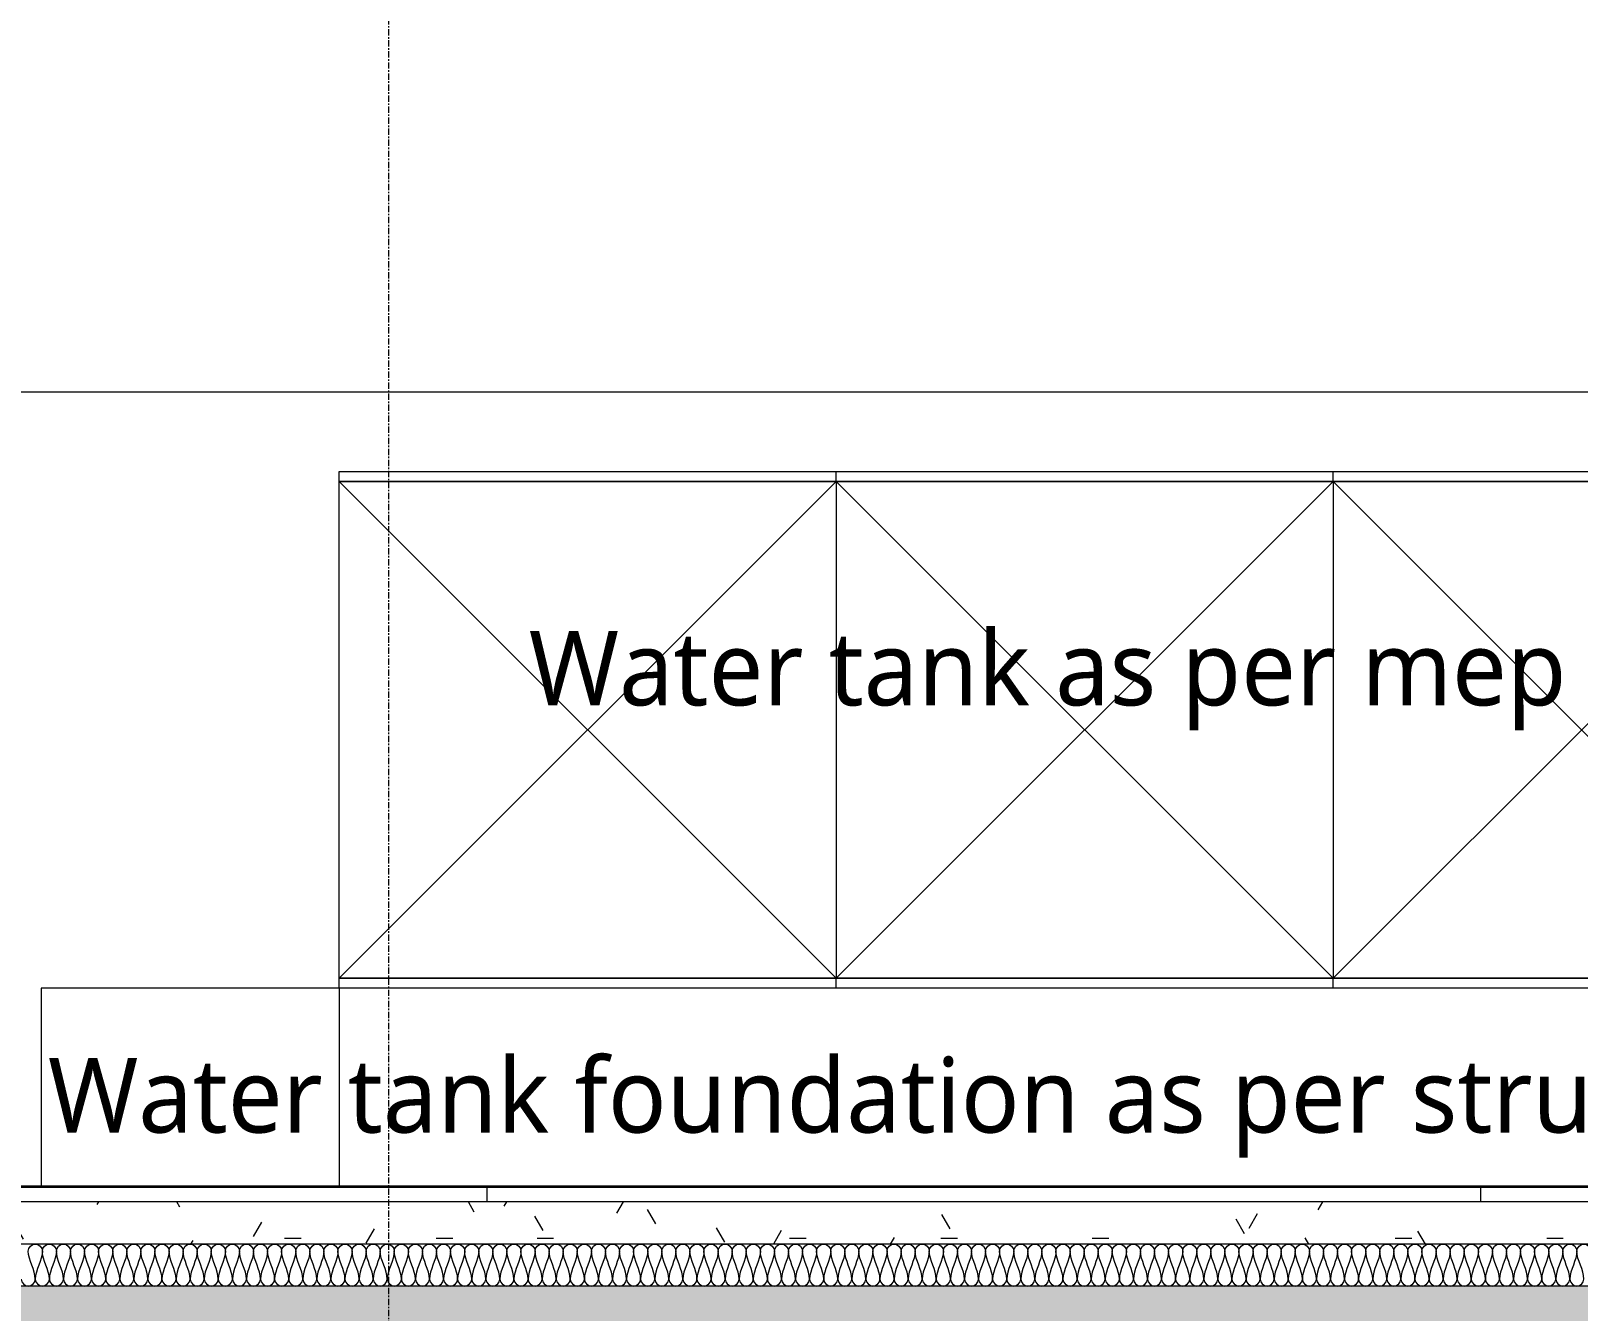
# Model space of a CAD drawing. Header units: millimetres. Extents: x -25665 to 60211, y -6376 to 13478.
# Drawn here: x -2983 to 130, y 7500 to 10077 of the extents above; entities that cross this region are included whole.
import ezdxf

# ---------------------------------------------------------------- set-up
doc = ezdxf.new("R2010")
doc.units = ezdxf.units.MM
doc.linetypes.add('Grid Line', pattern=[22.225, 12.7, -3.175, 3.175, -3.175])
for name, color, linetype, lineweight in [('A-DETL', 90, 'Continuous', 9), ('A-DETL-GENF', 92, 'Continuous', 9), ('A-DETL-THIN', 151, 'Continuous', 9), ('A-FLOR', 192, 'Continuous', 9), ('A-FLOR-MCUT', 51, 'Continuous', 9), ('A-FLOR-PATT', 8, 'Continuous', 35), ('A-WALL', 113, 'Continuous', 9), ('G-ANNO-TEXT', 231, 'Continuous', 9), ('P-SANR-FIXT', 6, 'Continuous', 9), ('S-GRID', 1, 'Continuous', 9)]:
    doc.layers.add(name, color=color, linetype=linetype, lineweight=lineweight)
doc.styles.add('Lucida Sans Unicode_2', font='l_10646.ttf', dxfattribs={"height": 150})
pattern_1 = [(90, (-2066.7, 4700), (-2000, 1e-13), [])]
pattern_2 = [(0, (-2066.66, 4700), (406.4, 101.6), [33.528, -271.272, 33.528, -271.272, -1625.6]), (0, (-2066.66, 4700), (406.4, 101.6), [-609.6, 33.528, -576.072, 33.528, -271.272, -711.2]), (0, (-2066.66, 4700), (406.4, 101.6), [-1524, 33.528, -169.672, 33.528, -474.472]), (120, (-1914.26, 4750.8), (-291.1882, 301.1527), [33.528, -271.272, 33.528, -271.272, -1625.6]), (120, (-1914.26, 4750.8), (-291.1882, 301.1527), [-609.6, 33.528, -576.072, 33.528, -271.272, -711.2]), (120, (-1914.26, 4750.8), (-291.1882, 301.1527), [-1524, 33.528, -169.672, 33.528, -474.472]), (240, (-1863.46, 4954), (-115.2118, -402.7527), [33.528, -271.272, 33.528, -271.272, -1625.6]), (240, (-1863.46, 4954), (-115.2118, -402.7527), [-609.6, 33.528, -576.072, 33.528, -271.272, -711.2]), (240, (-1863.46, 4954), (-115.2118, -402.7527), [-1524, 33.528, -169.672, 33.528, -474.472])]

# ---------------------------------------------------------------- blocks, each defined once
blk = doc.blocks.new('1m only - 1m only-860609-Section - A')
at = {"layer": 'P-SANR-FIXT'}
for p, q in [((-2362.8, 9190), (-1362.8, 9190)), ((-2362.8, 9170), (-2362.8, 9190)), ((-1362.8, 9190), (-362.8, 9190)), ((-1362.8, 9170), (-1362.8, 9190)), ((-1362.8, 9170), (-1362.8, 9190)), ((-362.8, 9190), (637.2, 9190)), ((-362.8, 9170), (-362.8, 9190)), ((-362.8, 9170), (-362.8, 9190)), ((637.2, 9170), (637.2, 9190)), ((-1362.8, 9170), (-2362.8, 9170)), ((-1362.8, 9170), (-2362.8, 8170)), ((-2362.8, 9170), (-1362.8, 8170)), ((-2362.8, 9170), (637.2, 9170)), ((-2362.8, 8170), (-2362.8, 9170)), ((-362.8, 9170), (-1362.8, 9170)), ((-362.8, 9170), (-1362.8, 8170)), ((-1362.8, 9170), (-362.8, 8170)), ((-1362.8, 9170), (-1362.8, 8170)), ((637.2, 9170), (-362.8, 9170)), ((637.2, 9170), (-362.8, 8170)), ((-362.8, 9170), (637.2, 8170)), ((-362.8, 9170), (-362.8, 8170)), ((637.2, 9170), (637.2, 8170)), ((-2362.8, 8170), (-1362.8, 8170)), ((-2362.8, 8150), (-2362.8, 8170)), ((637.2, 8170), (-2362.8, 8170)), ((-1362.8, 8170), (-362.8, 8170)), ((-1362.8, 8150), (-1362.8, 8170)), ((-1362.8, 8150), (-1362.8, 8170)), ((-362.8, 8170), (637.2, 8170)), ((-362.8, 8150), (-362.8, 8170)), ((-362.8, 8150), (-362.8, 8170)), ((637.2, 8150), (637.2, 8170))]:
    blk.add_line(p, q, dxfattribs=at)

msp = doc.modelspace()

# ---------------------------------------------------------------- hatches: boundary and pattern name
at = {"layer": 'A-DETL-GENF'}
h = msp.add_hatch(color=253, dxfattribs=at)
h.paths.add_polyline_path([(4981.3, 7050), (5022.2, 7050), (5022.2, 8750), (4822.2, 8750), (4822.2, 7550), (-6827.8, 7550), (-6827.8, 7690), (-7027.8, 7690), (-7027.8, 7550), (-8428.1, 7550), (-8428.1, 7850), (-8678.1, 7850), (-8678.1, 7050), (-8428.1, 7050), (-8428.1, 7350), (4772.2, 7350), (4772.2, 7050), (4933.8, 7050)])
h.paths.add_polyline_path([(-7027.8, 7950), (-6827.8, 7950), (-6827.8, 8750), (-7027.8, 8750), (-7027.8, 8630.9)])
at = {"layer": 'A-FLOR-PATT', "lineweight": 9}
h = msp.add_hatch(dxfattribs=at)
h.set_pattern_fill('FP_2', color=256, style=0, pattern_type=2)
h.set_pattern_definition(pattern_1)
h.paths.add_polyline_path([(-2060.1, 7720), (-2060.1, 7750), (-8182.7, 7750), (-8178.6, 7748.5), (-8188.1, 7720), (-2174.1, 7720)])
h = msp.add_hatch(dxfattribs=at)
h.set_pattern_fill('FP_2', color=256, style=0, pattern_type=2)
h.set_pattern_definition(pattern_1)
h.paths.add_polyline_path([(-2060.1, 7720), (4582.2, 7720), (4572.2, 7750), (-2060.1, 7750)])
h = msp.add_hatch(dxfattribs=at)
h.set_pattern_fill('FP_3', color=256, style=0, pattern_type=2)
h.set_pattern_definition(pattern_2)
h.paths.add_polyline_path([(-6827.8, 7635), (-2060.1, 7635), (-2060.1, 7720), (-8428.1, 7720), (-8428.1, 7635), (-7027.8, 7635), (-7027.8, 7690), (-6827.8, 7690)])
h = msp.add_hatch(dxfattribs=at)
h.set_pattern_fill('FP_3', color=256, style=0, pattern_type=2)
h.set_pattern_definition(pattern_2)
h.paths.add_polyline_path([(3394.4, 7635), (4822.2, 7635), (4822.2, 7720), (-2060.1, 7720), (-2060.1, 7635), (3187.2, 7635)])

# ---------------------------------------------------------------- linework, layer by layer
at = {"layer": 'A-DETL'}
for points in [[(-2988.7, 7620.8), (-2988.7, 7627.5), (-2974.5, 7642.5), (-2960.3, 7627.5), (-2960.3, 7620.8)], [(-2960.3, 7620.8), (-2960.3, 7627.5), (-2946.2, 7642.5), (-2932, 7627.5), (-2932, 7620.8)], [(-2932, 7620.8), (-2932, 7627.5), (-2917.8, 7642.5), (-2903.7, 7627.5), (-2903.7, 7620.8)], [(-2903.7, 7620.8), (-2903.7, 7627.5), (-2889.5, 7642.5), (-2875.3, 7627.5), (-2875.3, 7620.8)], [(-2875.3, 7620.8), (-2875.3, 7627.5), (-2861.2, 7642.5), (-2847, 7627.5), (-2847, 7620.8)], [(-2847, 7620.8), (-2847, 7627.5), (-2832.8, 7642.5), (-2818.7, 7627.5), (-2818.7, 7620.8)], [(-2818.7, 7620.8), (-2818.7, 7627.5), (-2804.5, 7642.5), (-2790.3, 7627.5), (-2790.3, 7620.8)], [(-2790.3, 7620.8), (-2790.3, 7627.5), (-2776.2, 7642.5), (-2762, 7627.5), (-2762, 7620.8)], [(-2762, 7620.8), (-2762, 7627.5), (-2747.8, 7642.5), (-2733.7, 7627.5), (-2733.7, 7620.8)], [(-2733.7, 7620.8), (-2733.7, 7627.5), (-2719.5, 7642.5), (-2705.3, 7627.5), (-2705.3, 7620.8)], [(-2705.3, 7620.8), (-2705.3, 7627.5), (-2691.2, 7642.5), (-2677, 7627.5), (-2677, 7620.8)], [(-2677, 7620.8), (-2677, 7627.5), (-2662.8, 7642.5), (-2648.7, 7627.5), (-2648.7, 7620.8)], [(-2648.7, 7620.8), (-2648.7, 7627.5), (-2634.5, 7642.5), (-2620.3, 7627.5), (-2620.3, 7620.8)], [(-2620.3, 7620.8), (-2620.3, 7627.5), (-2606.2, 7642.5), (-2592, 7627.5), (-2592, 7620.8)], [(-2592, 7620.8), (-2592, 7627.5), (-2577.8, 7642.5), (-2563.7, 7627.5), (-2563.7, 7620.8)], [(-2563.7, 7620.8), (-2563.7, 7627.5), (-2549.5, 7642.5), (-2535.3, 7627.5), (-2535.3, 7620.8)], [(-2535.3, 7620.8), (-2535.3, 7627.5), (-2521.2, 7642.5), (-2507, 7627.5), (-2507, 7620.8)], [(-2507, 7620.8), (-2507, 7627.5), (-2492.8, 7642.5), (-2478.7, 7627.5), (-2478.7, 7620.8)], [(-2478.7, 7620.8), (-2478.7, 7627.5), (-2464.5, 7642.5), (-2450.3, 7627.5), (-2450.3, 7620.8)], [(-2450.3, 7620.8), (-2450.3, 7627.5), (-2436.2, 7642.5), (-2422, 7627.5), (-2422, 7620.8)], [(-2422, 7620.8), (-2422, 7627.5), (-2407.8, 7642.5), (-2393.7, 7627.5), (-2393.7, 7620.8)], [(-2393.7, 7620.8), (-2393.7, 7627.5), (-2379.5, 7642.5), (-2365.3, 7627.5), (-2365.3, 7620.8)], [(-2365.3, 7620.8), (-2365.3, 7627.5), (-2351.2, 7642.5), (-2337, 7627.5), (-2337, 7620.8)], [(-2337, 7620.8), (-2337, 7627.5), (-2322.8, 7642.5), (-2308.7, 7627.5), (-2308.7, 7620.8)], [(-2308.7, 7620.8), (-2308.7, 7627.5), (-2294.5, 7642.5), (-2280.3, 7627.5), (-2280.3, 7620.8)], [(-2280.3, 7620.8), (-2280.3, 7627.5), (-2266.2, 7642.5), (-2252, 7627.5), (-2252, 7620.8)], [(-2252, 7620.8), (-2252, 7627.5), (-2237.8, 7642.5), (-2223.7, 7627.5), (-2223.7, 7620.8)], [(-2223.7, 7620.8), (-2223.7, 7627.5), (-2209.5, 7642.5), (-2195.3, 7627.5), (-2195.3, 7620.8)], [(-2195.3, 7620.8), (-2195.3, 7627.5), (-2181.2, 7642.5), (-2167, 7627.5), (-2167, 7620.8)], [(-2167, 7620.8), (-2167, 7627.5), (-2152.8, 7642.5), (-2138.7, 7627.5), (-2138.7, 7620.8)], [(-2138.7, 7620.8), (-2138.7, 7627.5), (-2124.5, 7642.5), (-2110.3, 7627.5), (-2110.3, 7620.8)], [(-2110.3, 7620.8), (-2110.3, 7627.5), (-2096.2, 7642.5), (-2082, 7627.5), (-2082, 7620.8)], [(-2082, 7620.8), (-2082, 7627.5), (-2067.8, 7642.5), (-2053.7, 7627.5), (-2053.7, 7620.8)], [(-2053.7, 7620.8), (-2053.7, 7627.5), (-2039.5, 7642.5), (-2025.3, 7627.5), (-2025.3, 7620.8)], [(-2025.3, 7620.8), (-2025.3, 7627.5), (-2011.2, 7642.5), (-1997, 7627.5), (-1997, 7620.8)], [(-1997, 7620.8), (-1997, 7627.5), (-1982.8, 7642.5), (-1968.7, 7627.5), (-1968.7, 7620.8)], [(-1968.7, 7620.8), (-1968.7, 7627.5), (-1954.5, 7642.5), (-1940.3, 7627.5), (-1940.3, 7620.8)], [(-1940.3, 7620.8), (-1940.3, 7627.5), (-1926.2, 7642.5), (-1912, 7627.5), (-1912, 7620.8)], [(-1912, 7620.8), (-1912, 7627.5), (-1897.8, 7642.5), (-1883.7, 7627.5), (-1883.7, 7620.8)], [(-1883.7, 7620.8), (-1883.7, 7627.5), (-1869.5, 7642.5), (-1855.3, 7627.5), (-1855.3, 7620.8)], [(-1855.3, 7620.8), (-1855.3, 7627.5), (-1841.2, 7642.5), (-1827, 7627.5), (-1827, 7620.8)], [(-1827, 7620.8), (-1827, 7627.5), (-1812.8, 7642.5), (-1798.7, 7627.5), (-1798.7, 7620.8)], [(-1798.7, 7620.8), (-1798.7, 7627.5), (-1784.5, 7642.5), (-1770.3, 7627.5), (-1770.3, 7620.8)], [(-1770.3, 7620.8), (-1770.3, 7627.5), (-1756.2, 7642.5), (-1742, 7627.5), (-1742, 7620.8)], [(-1742, 7620.8), (-1742, 7627.5), (-1727.8, 7642.5), (-1713.7, 7627.5), (-1713.7, 7620.8)], [(-1713.7, 7620.8), (-1713.7, 7627.5), (-1699.5, 7642.5), (-1685.3, 7627.5), (-1685.3, 7620.8)], [(-1685.3, 7620.8), (-1685.3, 7627.5), (-1671.2, 7642.5), (-1657, 7627.5), (-1657, 7620.8)], [(-1657, 7620.8), (-1657, 7627.5), (-1642.8, 7642.5), (-1628.7, 7627.5), (-1628.7, 7620.8)], [(-1628.7, 7620.8), (-1628.7, 7627.5), (-1614.5, 7642.5), (-1600.3, 7627.5), (-1600.3, 7620.8)], [(-1600.3, 7620.8), (-1600.3, 7627.5), (-1586.2, 7642.5), (-1572, 7627.5), (-1572, 7620.8)], [(-1572, 7620.8), (-1572, 7627.5), (-1557.8, 7642.5), (-1543.7, 7627.5), (-1543.7, 7620.8)], [(-1543.7, 7620.8), (-1543.7, 7627.5), (-1529.5, 7642.5), (-1515.3, 7627.5), (-1515.3, 7620.8)], [(-1515.3, 7620.8), (-1515.3, 7627.5), (-1501.2, 7642.5), (-1487, 7627.5), (-1487, 7620.8)], [(-1487, 7620.8), (-1487, 7627.5), (-1472.8, 7642.5), (-1458.7, 7627.5), (-1458.7, 7620.8)], [(-1458.7, 7620.8), (-1458.7, 7627.5), (-1444.5, 7642.5), (-1430.3, 7627.5), (-1430.3, 7620.8)], [(-1430.3, 7620.8), (-1430.3, 7627.5), (-1416.2, 7642.5), (-1402, 7627.5), (-1402, 7620.8)], [(-1402, 7620.8), (-1402, 7627.5), (-1387.8, 7642.5), (-1373.7, 7627.5), (-1373.7, 7620.8)], [(-1373.7, 7620.8), (-1373.7, 7627.5), (-1359.5, 7642.5), (-1345.3, 7627.5), (-1345.3, 7620.8)], [(-1345.3, 7620.8), (-1345.3, 7627.5), (-1331.2, 7642.5), (-1317, 7627.5), (-1317, 7620.8)], [(-1317, 7620.8), (-1317, 7627.5), (-1302.8, 7642.5), (-1288.7, 7627.5), (-1288.7, 7620.8)], [(-1288.7, 7620.8), (-1288.7, 7627.5), (-1274.5, 7642.5), (-1260.3, 7627.5), (-1260.3, 7620.8)], [(-1260.3, 7620.8), (-1260.3, 7627.5), (-1246.2, 7642.5), (-1232, 7627.5), (-1232, 7620.8)], [(-1232, 7620.8), (-1232, 7627.5), (-1217.8, 7642.5), (-1203.7, 7627.5), (-1203.7, 7620.8)], [(-1203.7, 7620.8), (-1203.7, 7627.5), (-1189.5, 7642.5), (-1175.3, 7627.5), (-1175.3, 7620.8)], [(-1175.3, 7620.8), (-1175.3, 7627.5), (-1161.2, 7642.5), (-1147, 7627.5), (-1147, 7620.8)], [(-1147, 7620.8), (-1147, 7627.5), (-1132.8, 7642.5), (-1118.7, 7627.5), (-1118.7, 7620.8)], [(-1118.7, 7620.8), (-1118.7, 7627.5), (-1104.5, 7642.5), (-1090.3, 7627.5), (-1090.3, 7620.8)], [(-1090.3, 7620.8), (-1090.3, 7627.5), (-1076.2, 7642.5), (-1062, 7627.5), (-1062, 7620.8)], [(-1062, 7620.8), (-1062, 7627.5), (-1047.8, 7642.5), (-1033.7, 7627.5), (-1033.7, 7620.8)], [(-1033.7, 7620.8), (-1033.7, 7627.5), (-1019.5, 7642.5), (-1005.3, 7627.5), (-1005.3, 7620.8)], [(-1005.3, 7620.8), (-1005.3, 7627.5), (-991.2, 7642.5), (-977, 7627.5), (-977, 7620.8)], [(-977, 7620.8), (-977, 7627.5), (-962.8, 7642.5), (-948.7, 7627.5), (-948.7, 7620.8)], [(-948.7, 7620.8), (-948.7, 7627.5), (-934.5, 7642.5), (-920.3, 7627.5), (-920.3, 7620.8)], [(-920.3, 7620.8), (-920.3, 7627.5), (-906.2, 7642.5), (-892, 7627.5), (-892, 7620.8)], [(-892, 7620.8), (-892, 7627.5), (-877.8, 7642.5), (-863.7, 7627.5), (-863.7, 7620.8)], [(-863.7, 7620.8), (-863.7, 7627.5), (-849.5, 7642.5), (-835.3, 7627.5), (-835.3, 7620.8)], [(-835.3, 7620.8), (-835.3, 7627.5), (-821.2, 7642.5), (-807, 7627.5), (-807, 7620.8)], [(-807, 7620.8), (-807, 7627.5), (-792.8, 7642.5), (-778.7, 7627.5), (-778.7, 7620.8)], [(-778.7, 7620.8), (-778.7, 7627.5), (-764.5, 7642.5), (-750.3, 7627.5), (-750.3, 7620.8)], [(-750.3, 7620.8), (-750.3, 7627.5), (-736.2, 7642.5), (-722, 7627.5), (-722, 7620.8)], [(-722, 7620.8), (-722, 7627.5), (-707.8, 7642.5), (-693.7, 7627.5), (-693.7, 7620.8)], [(-693.7, 7620.8), (-693.7, 7627.5), (-679.5, 7642.5), (-665.3, 7627.5), (-665.3, 7620.8)], [(-665.3, 7620.8), (-665.3, 7627.5), (-651.2, 7642.5), (-637, 7627.5), (-637, 7620.8)], [(-637, 7620.8), (-637, 7627.5), (-622.8, 7642.5), (-608.7, 7627.5), (-608.7, 7620.8)], [(-608.7, 7620.8), (-608.7, 7627.5), (-594.5, 7642.5), (-580.3, 7627.5), (-580.3, 7620.8)], [(-580.3, 7620.8), (-580.3, 7627.5), (-566.2, 7642.5), (-552, 7627.5), (-552, 7620.8)], [(-552, 7620.8), (-552, 7627.5), (-537.8, 7642.5), (-523.7, 7627.5), (-523.7, 7620.8)], [(-523.7, 7620.8), (-523.7, 7627.5), (-509.5, 7642.5), (-495.3, 7627.5), (-495.3, 7620.8)], [(-495.3, 7620.8), (-495.3, 7627.5), (-481.2, 7642.5), (-467, 7627.5), (-467, 7620.8)], [(-467, 7620.8), (-467, 7627.5), (-452.8, 7642.5), (-438.7, 7627.5), (-438.7, 7620.8)], [(-438.7, 7620.8), (-438.7, 7627.5), (-424.5, 7642.5), (-410.3, 7627.5), (-410.3, 7620.8)], [(-410.3, 7620.8), (-410.3, 7627.5), (-396.2, 7642.5), (-382, 7627.5), (-382, 7620.8)], [(-382, 7620.8), (-382, 7627.5), (-367.8, 7642.5), (-353.7, 7627.5), (-353.7, 7620.8)], [(-353.7, 7620.8), (-353.7, 7627.5), (-339.5, 7642.5), (-325.3, 7627.5), (-325.3, 7620.8)], [(-325.3, 7620.8), (-325.3, 7627.5), (-311.2, 7642.5), (-297, 7627.5), (-297, 7620.8)], [(-297, 7620.8), (-297, 7627.5), (-282.8, 7642.5), (-268.7, 7627.5), (-268.7, 7620.8)], [(-268.7, 7620.8), (-268.7, 7627.5), (-254.5, 7642.5), (-240.3, 7627.5), (-240.3, 7620.8)], [(-240.3, 7620.8), (-240.3, 7627.5), (-226.2, 7642.5), (-212, 7627.5), (-212, 7620.8)], [(-212, 7620.8), (-212, 7627.5), (-197.8, 7642.5), (-183.7, 7627.5), (-183.7, 7620.8)], [(-183.7, 7620.8), (-183.7, 7627.5), (-169.5, 7642.5), (-155.3, 7627.5), (-155.3, 7620.8)], [(-155.3, 7620.8), (-155.3, 7627.5), (-141.2, 7642.5), (-127, 7627.5), (-127, 7620.8)], [(-127, 7620.8), (-127, 7627.5), (-112.8, 7642.5), (-98.7, 7627.5), (-98.7, 7620.8)], [(-98.7, 7620.8), (-98.7, 7627.5), (-84.5, 7642.5), (-70.3, 7627.5), (-70.3, 7620.8)], [(-70.3, 7620.8), (-70.3, 7627.5), (-56.2, 7642.5), (-42, 7627.5), (-42, 7620.8)], [(-42, 7620.8), (-42, 7627.5), (-27.8, 7642.5), (-13.7, 7627.5), (-13.7, 7620.8)], [(-13.7, 7620.8), (-13.7, 7627.5), (0.5, 7642.5), (14.7, 7627.5), (14.7, 7620.8)], [(14.7, 7620.8), (14.7, 7627.5), (28.8, 7642.5), (43, 7627.5), (43, 7620.8)], [(43, 7620.8), (43, 7627.5), (57.2, 7642.5), (71.3, 7627.5), (71.3, 7620.8)], [(71.3, 7620.8), (71.3, 7627.5), (85.5, 7642.5), (99.7, 7627.5), (99.7, 7620.8)], [(99.7, 7620.8), (99.7, 7627.5), (113.8, 7642.5), (128, 7627.5), (128, 7620.8)], [(128, 7620.8), (128, 7627.5), (142.2, 7642.5), (156.3, 7627.5), (156.3, 7620.8)], [(-2974.5, 7564.2), (-2974.5, 7583.6), (-2988.7, 7601.4), (-2988.7, 7620.8)], [(-2960.3, 7620.8), (-2960.3, 7601.4), (-2974.5, 7583.6), (-2974.5, 7564.2)], [(-2946.2, 7564.2), (-2946.2, 7583.6), (-2960.3, 7601.4), (-2960.3, 7620.8)], [(-2932, 7620.8), (-2932, 7601.4), (-2946.2, 7583.6), (-2946.2, 7564.2)], [(-2917.8, 7564.2), (-2917.8, 7583.6), (-2932, 7601.4), (-2932, 7620.8)], [(-2903.7, 7620.8), (-2903.7, 7601.4), (-2917.8, 7583.6), (-2917.8, 7564.2)], [(-2889.5, 7564.2), (-2889.5, 7583.6), (-2903.7, 7601.4), (-2903.7, 7620.8)], [(-2875.3, 7620.8), (-2875.3, 7601.4), (-2889.5, 7583.6), (-2889.5, 7564.2)], [(-2861.2, 7564.2), (-2861.2, 7583.6), (-2875.3, 7601.4), (-2875.3, 7620.8)], [(-2847, 7620.8), (-2847, 7601.4), (-2861.2, 7583.6), (-2861.2, 7564.2)], [(-2832.8, 7564.2), (-2832.8, 7583.6), (-2847, 7601.4), (-2847, 7620.8)], [(-2818.7, 7620.8), (-2818.7, 7601.4), (-2832.8, 7583.6), (-2832.8, 7564.2)], [(-2804.5, 7564.2), (-2804.5, 7583.6), (-2818.7, 7601.4), (-2818.7, 7620.8)], [(-2790.3, 7620.8), (-2790.3, 7601.4), (-2804.5, 7583.6), (-2804.5, 7564.2)], [(-2776.2, 7564.2), (-2776.2, 7583.6), (-2790.3, 7601.4), (-2790.3, 7620.8)], [(-2762, 7620.8), (-2762, 7601.4), (-2776.2, 7583.6), (-2776.2, 7564.2)], [(-2747.8, 7564.2), (-2747.8, 7583.6), (-2762, 7601.4), (-2762, 7620.8)], [(-2733.7, 7620.8), (-2733.7, 7601.4), (-2747.8, 7583.6), (-2747.8, 7564.2)], [(-2719.5, 7564.2), (-2719.5, 7583.6), (-2733.7, 7601.4), (-2733.7, 7620.8)], [(-2705.3, 7620.8), (-2705.3, 7601.4), (-2719.5, 7583.6), (-2719.5, 7564.2)], [(-2691.2, 7564.2), (-2691.2, 7583.6), (-2705.3, 7601.4), (-2705.3, 7620.8)], [(-2677, 7620.8), (-2677, 7601.4), (-2691.2, 7583.6), (-2691.2, 7564.2)], [(-2662.8, 7564.2), (-2662.8, 7583.6), (-2677, 7601.4), (-2677, 7620.8)], [(-2648.7, 7620.8), (-2648.7, 7601.4), (-2662.8, 7583.6), (-2662.8, 7564.2)], [(-2634.5, 7564.2), (-2634.5, 7583.6), (-2648.7, 7601.4), (-2648.7, 7620.8)], [(-2620.3, 7620.8), (-2620.3, 7601.4), (-2634.5, 7583.6), (-2634.5, 7564.2)], [(-2606.2, 7564.2), (-2606.2, 7583.6), (-2620.3, 7601.4), (-2620.3, 7620.8)], [(-2592, 7620.8), (-2592, 7601.4), (-2606.2, 7583.6), (-2606.2, 7564.2)], [(-2577.8, 7564.2), (-2577.8, 7583.6), (-2592, 7601.4), (-2592, 7620.8)], [(-2563.7, 7620.8), (-2563.7, 7601.4), (-2577.8, 7583.6), (-2577.8, 7564.2)], [(-2549.5, 7564.2), (-2549.5, 7583.6), (-2563.7, 7601.4), (-2563.7, 7620.8)], [(-2535.3, 7620.8), (-2535.3, 7601.4), (-2549.5, 7583.6), (-2549.5, 7564.2)], [(-2521.2, 7564.2), (-2521.2, 7583.6), (-2535.3, 7601.4), (-2535.3, 7620.8)], [(-2507, 7620.8), (-2507, 7601.4), (-2521.2, 7583.6), (-2521.2, 7564.2)], [(-2492.8, 7564.2), (-2492.8, 7583.6), (-2507, 7601.4), (-2507, 7620.8)], [(-2478.7, 7620.8), (-2478.7, 7601.4), (-2492.8, 7583.6), (-2492.8, 7564.2)], [(-2464.5, 7564.2), (-2464.5, 7583.6), (-2478.7, 7601.4), (-2478.7, 7620.8)], [(-2450.3, 7620.8), (-2450.3, 7601.4), (-2464.5, 7583.6), (-2464.5, 7564.2)], [(-2436.2, 7564.2), (-2436.2, 7583.6), (-2450.3, 7601.4), (-2450.3, 7620.8)], [(-2422, 7620.8), (-2422, 7601.4), (-2436.2, 7583.6), (-2436.2, 7564.2)], [(-2407.8, 7564.2), (-2407.8, 7583.6), (-2422, 7601.4), (-2422, 7620.8)], [(-2393.7, 7620.8), (-2393.7, 7601.4), (-2407.8, 7583.6), (-2407.8, 7564.2)], [(-2379.5, 7564.2), (-2379.5, 7583.6), (-2393.7, 7601.4), (-2393.7, 7620.8)], [(-2365.3, 7620.8), (-2365.3, 7601.4), (-2379.5, 7583.6), (-2379.5, 7564.2)], [(-2351.2, 7564.2), (-2351.2, 7583.6), (-2365.3, 7601.4), (-2365.3, 7620.8)], [(-2337, 7620.8), (-2337, 7601.4), (-2351.2, 7583.6), (-2351.2, 7564.2)], [(-2322.8, 7564.2), (-2322.8, 7583.6), (-2337, 7601.4), (-2337, 7620.8)], [(-2308.7, 7620.8), (-2308.7, 7601.4), (-2322.8, 7583.6), (-2322.8, 7564.2)], [(-2294.5, 7564.2), (-2294.5, 7583.6), (-2308.7, 7601.4), (-2308.7, 7620.8)], [(-2280.3, 7620.8), (-2280.3, 7601.4), (-2294.5, 7583.6), (-2294.5, 7564.2)], [(-2266.2, 7564.2), (-2266.2, 7583.6), (-2280.3, 7601.4), (-2280.3, 7620.8)], [(-2252, 7620.8), (-2252, 7601.4), (-2266.2, 7583.6), (-2266.2, 7564.2)], [(-2237.8, 7564.2), (-2237.8, 7583.6), (-2252, 7601.4), (-2252, 7620.8)], [(-2223.7, 7620.8), (-2223.7, 7601.4), (-2237.8, 7583.6), (-2237.8, 7564.2)], [(-2209.5, 7564.2), (-2209.5, 7583.6), (-2223.7, 7601.4), (-2223.7, 7620.8)], [(-2195.3, 7620.8), (-2195.3, 7601.4), (-2209.5, 7583.6), (-2209.5, 7564.2)], [(-2181.2, 7564.2), (-2181.2, 7583.6), (-2195.3, 7601.4), (-2195.3, 7620.8)], [(-2167, 7620.8), (-2167, 7601.4), (-2181.2, 7583.6), (-2181.2, 7564.2)], [(-2152.8, 7564.2), (-2152.8, 7583.6), (-2167, 7601.4), (-2167, 7620.8)], [(-2138.7, 7620.8), (-2138.7, 7601.4), (-2152.8, 7583.6), (-2152.8, 7564.2)], [(-2124.5, 7564.2), (-2124.5, 7583.6), (-2138.7, 7601.4), (-2138.7, 7620.8)], [(-2110.3, 7620.8), (-2110.3, 7601.4), (-2124.5, 7583.6), (-2124.5, 7564.2)], [(-2096.2, 7564.2), (-2096.2, 7583.6), (-2110.3, 7601.4), (-2110.3, 7620.8)], [(-2082, 7620.8), (-2082, 7601.4), (-2096.2, 7583.6), (-2096.2, 7564.2)], [(-2067.8, 7564.2), (-2067.8, 7583.6), (-2082, 7601.4), (-2082, 7620.8)], [(-2053.7, 7620.8), (-2053.7, 7601.4), (-2067.8, 7583.6), (-2067.8, 7564.2)], [(-2039.5, 7564.2), (-2039.5, 7583.6), (-2053.7, 7601.4), (-2053.7, 7620.8)], [(-2025.3, 7620.8), (-2025.3, 7601.4), (-2039.5, 7583.6), (-2039.5, 7564.2)], [(-2011.2, 7564.2), (-2011.2, 7583.6), (-2025.3, 7601.4), (-2025.3, 7620.8)], [(-1997, 7620.8), (-1997, 7601.4), (-2011.2, 7583.6), (-2011.2, 7564.2)], [(-1982.8, 7564.2), (-1982.8, 7583.6), (-1997, 7601.4), (-1997, 7620.8)], [(-1968.7, 7620.8), (-1968.7, 7601.4), (-1982.8, 7583.6), (-1982.8, 7564.2)], [(-1954.5, 7564.2), (-1954.5, 7583.6), (-1968.7, 7601.4), (-1968.7, 7620.8)], [(-1940.3, 7620.8), (-1940.3, 7601.4), (-1954.5, 7583.6), (-1954.5, 7564.2)], [(-1926.2, 7564.2), (-1926.2, 7583.6), (-1940.3, 7601.4), (-1940.3, 7620.8)], [(-1912, 7620.8), (-1912, 7601.4), (-1926.2, 7583.6), (-1926.2, 7564.2)], [(-1897.8, 7564.2), (-1897.8, 7583.6), (-1912, 7601.4), (-1912, 7620.8)], [(-1883.7, 7620.8), (-1883.7, 7601.4), (-1897.8, 7583.6), (-1897.8, 7564.2)], [(-1869.5, 7564.2), (-1869.5, 7583.6), (-1883.7, 7601.4), (-1883.7, 7620.8)], [(-1855.3, 7620.8), (-1855.3, 7601.4), (-1869.5, 7583.6), (-1869.5, 7564.2)], [(-1841.2, 7564.2), (-1841.2, 7583.6), (-1855.3, 7601.4), (-1855.3, 7620.8)], [(-1827, 7620.8), (-1827, 7601.4), (-1841.2, 7583.6), (-1841.2, 7564.2)], [(-1812.8, 7564.2), (-1812.8, 7583.6), (-1827, 7601.4), (-1827, 7620.8)], [(-1798.7, 7620.8), (-1798.7, 7601.4), (-1812.8, 7583.6), (-1812.8, 7564.2)], [(-1784.5, 7564.2), (-1784.5, 7583.6), (-1798.7, 7601.4), (-1798.7, 7620.8)], [(-1770.3, 7620.8), (-1770.3, 7601.4), (-1784.5, 7583.6), (-1784.5, 7564.2)], [(-1756.2, 7564.2), (-1756.2, 7583.6), (-1770.3, 7601.4), (-1770.3, 7620.8)], [(-1742, 7620.8), (-1742, 7601.4), (-1756.2, 7583.6), (-1756.2, 7564.2)], [(-1727.8, 7564.2), (-1727.8, 7583.6), (-1742, 7601.4), (-1742, 7620.8)], [(-1713.7, 7620.8), (-1713.7, 7601.4), (-1727.8, 7583.6), (-1727.8, 7564.2)], [(-1699.5, 7564.2), (-1699.5, 7583.6), (-1713.7, 7601.4), (-1713.7, 7620.8)], [(-1685.3, 7620.8), (-1685.3, 7601.4), (-1699.5, 7583.6), (-1699.5, 7564.2)], [(-1671.2, 7564.2), (-1671.2, 7583.6), (-1685.3, 7601.4), (-1685.3, 7620.8)], [(-1657, 7620.8), (-1657, 7601.4), (-1671.2, 7583.6), (-1671.2, 7564.2)], [(-1642.8, 7564.2), (-1642.8, 7583.6), (-1657, 7601.4), (-1657, 7620.8)], [(-1628.7, 7620.8), (-1628.7, 7601.4), (-1642.8, 7583.6), (-1642.8, 7564.2)], [(-1614.5, 7564.2), (-1614.5, 7583.6), (-1628.7, 7601.4), (-1628.7, 7620.8)], [(-1600.3, 7620.8), (-1600.3, 7601.4), (-1614.5, 7583.6), (-1614.5, 7564.2)], [(-1586.2, 7564.2), (-1586.2, 7583.6), (-1600.3, 7601.4), (-1600.3, 7620.8)], [(-1572, 7620.8), (-1572, 7601.4), (-1586.2, 7583.6), (-1586.2, 7564.2)], [(-1557.8, 7564.2), (-1557.8, 7583.6), (-1572, 7601.4), (-1572, 7620.8)], [(-1543.7, 7620.8), (-1543.7, 7601.4), (-1557.8, 7583.6), (-1557.8, 7564.2)], [(-1529.5, 7564.2), (-1529.5, 7583.6), (-1543.7, 7601.4), (-1543.7, 7620.8)], [(-1515.3, 7620.8), (-1515.3, 7601.4), (-1529.5, 7583.6), (-1529.5, 7564.2)], [(-1501.2, 7564.2), (-1501.2, 7583.6), (-1515.3, 7601.4), (-1515.3, 7620.8)], [(-1487, 7620.8), (-1487, 7601.4), (-1501.2, 7583.6), (-1501.2, 7564.2)], [(-1472.8, 7564.2), (-1472.8, 7583.6), (-1487, 7601.4), (-1487, 7620.8)], [(-1458.7, 7620.8), (-1458.7, 7601.4), (-1472.8, 7583.6), (-1472.8, 7564.2)], [(-1444.5, 7564.2), (-1444.5, 7583.6), (-1458.7, 7601.4), (-1458.7, 7620.8)], [(-1430.3, 7620.8), (-1430.3, 7601.4), (-1444.5, 7583.6), (-1444.5, 7564.2)], [(-1416.2, 7564.2), (-1416.2, 7583.6), (-1430.3, 7601.4), (-1430.3, 7620.8)], [(-1402, 7620.8), (-1402, 7601.4), (-1416.2, 7583.6), (-1416.2, 7564.2)], [(-1387.8, 7564.2), (-1387.8, 7583.6), (-1402, 7601.4), (-1402, 7620.8)], [(-1373.7, 7620.8), (-1373.7, 7601.4), (-1387.8, 7583.6), (-1387.8, 7564.2)], [(-1359.5, 7564.2), (-1359.5, 7583.6), (-1373.7, 7601.4), (-1373.7, 7620.8)], [(-1345.3, 7620.8), (-1345.3, 7601.4), (-1359.5, 7583.6), (-1359.5, 7564.2)], [(-1331.2, 7564.2), (-1331.2, 7583.6), (-1345.3, 7601.4), (-1345.3, 7620.8)], [(-1317, 7620.8), (-1317, 7601.4), (-1331.2, 7583.6), (-1331.2, 7564.2)], [(-1302.8, 7564.2), (-1302.8, 7583.6), (-1317, 7601.4), (-1317, 7620.8)], [(-1288.7, 7620.8), (-1288.7, 7601.4), (-1302.8, 7583.6), (-1302.8, 7564.2)], [(-1274.5, 7564.2), (-1274.5, 7583.6), (-1288.7, 7601.4), (-1288.7, 7620.8)], [(-1260.3, 7620.8), (-1260.3, 7601.4), (-1274.5, 7583.6), (-1274.5, 7564.2)], [(-1246.2, 7564.2), (-1246.2, 7583.6), (-1260.3, 7601.4), (-1260.3, 7620.8)], [(-1232, 7620.8), (-1232, 7601.4), (-1246.2, 7583.6), (-1246.2, 7564.2)], [(-1217.8, 7564.2), (-1217.8, 7583.6), (-1232, 7601.4), (-1232, 7620.8)], [(-1203.7, 7620.8), (-1203.7, 7601.4), (-1217.8, 7583.6), (-1217.8, 7564.2)], [(-1189.5, 7564.2), (-1189.5, 7583.6), (-1203.7, 7601.4), (-1203.7, 7620.8)], [(-1175.3, 7620.8), (-1175.3, 7601.4), (-1189.5, 7583.6), (-1189.5, 7564.2)], [(-1161.2, 7564.2), (-1161.2, 7583.6), (-1175.3, 7601.4), (-1175.3, 7620.8)], [(-1147, 7620.8), (-1147, 7601.4), (-1161.2, 7583.6), (-1161.2, 7564.2)], [(-1132.8, 7564.2), (-1132.8, 7583.6), (-1147, 7601.4), (-1147, 7620.8)], [(-1118.7, 7620.8), (-1118.7, 7601.4), (-1132.8, 7583.6), (-1132.8, 7564.2)], [(-1104.5, 7564.2), (-1104.5, 7583.6), (-1118.7, 7601.4), (-1118.7, 7620.8)], [(-1090.3, 7620.8), (-1090.3, 7601.4), (-1104.5, 7583.6), (-1104.5, 7564.2)], [(-1076.2, 7564.2), (-1076.2, 7583.6), (-1090.3, 7601.4), (-1090.3, 7620.8)], [(-1062, 7620.8), (-1062, 7601.4), (-1076.2, 7583.6), (-1076.2, 7564.2)], [(-1047.8, 7564.2), (-1047.8, 7583.6), (-1062, 7601.4), (-1062, 7620.8)], [(-1033.7, 7620.8), (-1033.7, 7601.4), (-1047.8, 7583.6), (-1047.8, 7564.2)], [(-1019.5, 7564.2), (-1019.5, 7583.6), (-1033.7, 7601.4), (-1033.7, 7620.8)], [(-1005.3, 7620.8), (-1005.3, 7601.4), (-1019.5, 7583.6), (-1019.5, 7564.2)], [(-991.2, 7564.2), (-991.2, 7583.6), (-1005.3, 7601.4), (-1005.3, 7620.8)], [(-977, 7620.8), (-977, 7601.4), (-991.2, 7583.6), (-991.2, 7564.2)], [(-962.8, 7564.2), (-962.8, 7583.6), (-977, 7601.4), (-977, 7620.8)], [(-948.7, 7620.8), (-948.7, 7601.4), (-962.8, 7583.6), (-962.8, 7564.2)], [(-934.5, 7564.2), (-934.5, 7583.6), (-948.7, 7601.4), (-948.7, 7620.8)], [(-920.3, 7620.8), (-920.3, 7601.4), (-934.5, 7583.6), (-934.5, 7564.2)], [(-906.2, 7564.2), (-906.2, 7583.6), (-920.3, 7601.4), (-920.3, 7620.8)], [(-892, 7620.8), (-892, 7601.4), (-906.2, 7583.6), (-906.2, 7564.2)], [(-877.8, 7564.2), (-877.8, 7583.6), (-892, 7601.4), (-892, 7620.8)], [(-863.7, 7620.8), (-863.7, 7601.4), (-877.8, 7583.6), (-877.8, 7564.2)], [(-849.5, 7564.2), (-849.5, 7583.6), (-863.7, 7601.4), (-863.7, 7620.8)], [(-835.3, 7620.8), (-835.3, 7601.4), (-849.5, 7583.6), (-849.5, 7564.2)], [(-821.2, 7564.2), (-821.2, 7583.6), (-835.3, 7601.4), (-835.3, 7620.8)], [(-807, 7620.8), (-807, 7601.4), (-821.2, 7583.6), (-821.2, 7564.2)], [(-792.8, 7564.2), (-792.8, 7583.6), (-807, 7601.4), (-807, 7620.8)], [(-778.7, 7620.8), (-778.7, 7601.4), (-792.8, 7583.6), (-792.8, 7564.2)], [(-764.5, 7564.2), (-764.5, 7583.6), (-778.7, 7601.4), (-778.7, 7620.8)], [(-750.3, 7620.8), (-750.3, 7601.4), (-764.5, 7583.6), (-764.5, 7564.2)], [(-736.2, 7564.2), (-736.2, 7583.6), (-750.3, 7601.4), (-750.3, 7620.8)], [(-722, 7620.8), (-722, 7601.4), (-736.2, 7583.6), (-736.2, 7564.2)], [(-707.8, 7564.2), (-707.8, 7583.6), (-722, 7601.4), (-722, 7620.8)], [(-693.7, 7620.8), (-693.7, 7601.4), (-707.8, 7583.6), (-707.8, 7564.2)], [(-679.5, 7564.2), (-679.5, 7583.6), (-693.7, 7601.4), (-693.7, 7620.8)], [(-665.3, 7620.8), (-665.3, 7601.4), (-679.5, 7583.6), (-679.5, 7564.2)], [(-651.2, 7564.2), (-651.2, 7583.6), (-665.3, 7601.4), (-665.3, 7620.8)], [(-637, 7620.8), (-637, 7601.4), (-651.2, 7583.6), (-651.2, 7564.2)], [(-622.8, 7564.2), (-622.8, 7583.6), (-637, 7601.4), (-637, 7620.8)], [(-608.7, 7620.8), (-608.7, 7601.4), (-622.8, 7583.6), (-622.8, 7564.2)], [(-594.5, 7564.2), (-594.5, 7583.6), (-608.7, 7601.4), (-608.7, 7620.8)], [(-580.3, 7620.8), (-580.3, 7601.4), (-594.5, 7583.6), (-594.5, 7564.2)], [(-566.2, 7564.2), (-566.2, 7583.6), (-580.3, 7601.4), (-580.3, 7620.8)], [(-552, 7620.8), (-552, 7601.4), (-566.2, 7583.6), (-566.2, 7564.2)], [(-537.8, 7564.2), (-537.8, 7583.6), (-552, 7601.4), (-552, 7620.8)], [(-523.7, 7620.8), (-523.7, 7601.4), (-537.8, 7583.6), (-537.8, 7564.2)], [(-509.5, 7564.2), (-509.5, 7583.6), (-523.7, 7601.4), (-523.7, 7620.8)], [(-495.3, 7620.8), (-495.3, 7601.4), (-509.5, 7583.6), (-509.5, 7564.2)], [(-481.2, 7564.2), (-481.2, 7583.6), (-495.3, 7601.4), (-495.3, 7620.8)], [(-467, 7620.8), (-467, 7601.4), (-481.2, 7583.6), (-481.2, 7564.2)], [(-452.8, 7564.2), (-452.8, 7583.6), (-467, 7601.4), (-467, 7620.8)], [(-438.7, 7620.8), (-438.7, 7601.4), (-452.8, 7583.6), (-452.8, 7564.2)], [(-424.5, 7564.2), (-424.5, 7583.6), (-438.7, 7601.4), (-438.7, 7620.8)], [(-410.3, 7620.8), (-410.3, 7601.4), (-424.5, 7583.6), (-424.5, 7564.2)], [(-396.2, 7564.2), (-396.2, 7583.6), (-410.3, 7601.4), (-410.3, 7620.8)], [(-382, 7620.8), (-382, 7601.4), (-396.2, 7583.6), (-396.2, 7564.2)], [(-367.8, 7564.2), (-367.8, 7583.6), (-382, 7601.4), (-382, 7620.8)], [(-353.7, 7620.8), (-353.7, 7601.4), (-367.8, 7583.6), (-367.8, 7564.2)], [(-339.5, 7564.2), (-339.5, 7583.6), (-353.7, 7601.4), (-353.7, 7620.8)], [(-325.3, 7620.8), (-325.3, 7601.4), (-339.5, 7583.6), (-339.5, 7564.2)], [(-311.2, 7564.2), (-311.2, 7583.6), (-325.3, 7601.4), (-325.3, 7620.8)], [(-297, 7620.8), (-297, 7601.4), (-311.2, 7583.6), (-311.2, 7564.2)], [(-282.8, 7564.2), (-282.8, 7583.6), (-297, 7601.4), (-297, 7620.8)], [(-268.7, 7620.8), (-268.7, 7601.4), (-282.8, 7583.6), (-282.8, 7564.2)], [(-254.5, 7564.2), (-254.5, 7583.6), (-268.7, 7601.4), (-268.7, 7620.8)], [(-240.3, 7620.8), (-240.3, 7601.4), (-254.5, 7583.6), (-254.5, 7564.2)], [(-226.2, 7564.2), (-226.2, 7583.6), (-240.3, 7601.4), (-240.3, 7620.8)], [(-212, 7620.8), (-212, 7601.4), (-226.2, 7583.6), (-226.2, 7564.2)], [(-197.8, 7564.2), (-197.8, 7583.6), (-212, 7601.4), (-212, 7620.8)], [(-183.7, 7620.8), (-183.7, 7601.4), (-197.8, 7583.6), (-197.8, 7564.2)], [(-169.5, 7564.2), (-169.5, 7583.6), (-183.7, 7601.4), (-183.7, 7620.8)], [(-155.3, 7620.8), (-155.3, 7601.4), (-169.5, 7583.6), (-169.5, 7564.2)], [(-141.2, 7564.2), (-141.2, 7583.6), (-155.3, 7601.4), (-155.3, 7620.8)], [(-127, 7620.8), (-127, 7601.4), (-141.2, 7583.6), (-141.2, 7564.2)], [(-112.8, 7564.2), (-112.8, 7583.6), (-127, 7601.4), (-127, 7620.8)], [(-98.7, 7620.8), (-98.7, 7601.4), (-112.8, 7583.6), (-112.8, 7564.2)], [(-84.5, 7564.2), (-84.5, 7583.6), (-98.7, 7601.4), (-98.7, 7620.8)], [(-70.3, 7620.8), (-70.3, 7601.4), (-84.5, 7583.6), (-84.5, 7564.2)], [(-56.2, 7564.2), (-56.2, 7583.6), (-70.3, 7601.4), (-70.3, 7620.8)], [(-42, 7620.8), (-42, 7601.4), (-56.2, 7583.6), (-56.2, 7564.2)], [(-27.8, 7564.2), (-27.8, 7583.6), (-42, 7601.4), (-42, 7620.8)], [(-13.7, 7620.8), (-13.7, 7601.4), (-27.8, 7583.6), (-27.8, 7564.2)], [(0.5, 7564.2), (0.5, 7583.6), (-13.7, 7601.4), (-13.7, 7620.8)], [(14.7, 7620.8), (14.7, 7601.4), (0.5, 7583.6), (0.5, 7564.2)], [(28.8, 7564.2), (28.8, 7583.6), (14.7, 7601.4), (14.7, 7620.8)], [(43, 7620.8), (43, 7601.4), (28.8, 7583.6), (28.8, 7564.2)], [(57.2, 7564.2), (57.2, 7583.6), (43, 7601.4), (43, 7620.8)], [(71.3, 7620.8), (71.3, 7601.4), (57.2, 7583.6), (57.2, 7564.2)], [(85.5, 7564.2), (85.5, 7583.6), (71.3, 7601.4), (71.3, 7620.8)], [(99.7, 7620.8), (99.7, 7601.4), (85.5, 7583.6), (85.5, 7564.2)], [(113.8, 7564.2), (113.8, 7583.6), (99.7, 7601.4), (99.7, 7620.8)], [(128, 7620.8), (128, 7601.4), (113.8, 7583.6), (113.8, 7564.2)], [(142.2, 7564.2), (142.2, 7583.6), (128, 7601.4), (128, 7620.8)], [(-3002.8, 7564.2), (-3002.8, 7557.5), (-2988.7, 7542.5), (-2974.5, 7557.5), (-2974.5, 7564.2)], [(-2974.5, 7564.2), (-2974.5, 7557.5), (-2960.3, 7542.5), (-2946.2, 7557.5), (-2946.2, 7564.2)], [(-2946.2, 7564.2), (-2946.2, 7557.5), (-2932, 7542.5), (-2917.8, 7557.5), (-2917.8, 7564.2)], [(-2917.8, 7564.2), (-2917.8, 7557.5), (-2903.7, 7542.5), (-2889.5, 7557.5), (-2889.5, 7564.2)], [(-2889.5, 7564.2), (-2889.5, 7557.5), (-2875.3, 7542.5), (-2861.2, 7557.5), (-2861.2, 7564.2)], [(-2861.2, 7564.2), (-2861.2, 7557.5), (-2847, 7542.5), (-2832.8, 7557.5), (-2832.8, 7564.2)], [(-2832.8, 7564.2), (-2832.8, 7557.5), (-2818.7, 7542.5), (-2804.5, 7557.5), (-2804.5, 7564.2)], [(-2804.5, 7564.2), (-2804.5, 7557.5), (-2790.3, 7542.5), (-2776.2, 7557.5), (-2776.2, 7564.2)], [(-2776.2, 7564.2), (-2776.2, 7557.5), (-2762, 7542.5), (-2747.8, 7557.5), (-2747.8, 7564.2)], [(-2747.8, 7564.2), (-2747.8, 7557.5), (-2733.7, 7542.5), (-2719.5, 7557.5), (-2719.5, 7564.2)], [(-2719.5, 7564.2), (-2719.5, 7557.5), (-2705.3, 7542.5), (-2691.2, 7557.5), (-2691.2, 7564.2)], [(-2691.2, 7564.2), (-2691.2, 7557.5), (-2677, 7542.5), (-2662.8, 7557.5), (-2662.8, 7564.2)], [(-2662.8, 7564.2), (-2662.8, 7557.5), (-2648.7, 7542.5), (-2634.5, 7557.5), (-2634.5, 7564.2)], [(-2634.5, 7564.2), (-2634.5, 7557.5), (-2620.3, 7542.5), (-2606.2, 7557.5), (-2606.2, 7564.2)], [(-2606.2, 7564.2), (-2606.2, 7557.5), (-2592, 7542.5), (-2577.8, 7557.5), (-2577.8, 7564.2)], [(-2577.8, 7564.2), (-2577.8, 7557.5), (-2563.7, 7542.5), (-2549.5, 7557.5), (-2549.5, 7564.2)], [(-2549.5, 7564.2), (-2549.5, 7557.5), (-2535.3, 7542.5), (-2521.2, 7557.5), (-2521.2, 7564.2)], [(-2521.2, 7564.2), (-2521.2, 7557.5), (-2507, 7542.5), (-2492.8, 7557.5), (-2492.8, 7564.2)], [(-2492.8, 7564.2), (-2492.8, 7557.5), (-2478.7, 7542.5), (-2464.5, 7557.5), (-2464.5, 7564.2)], [(-2464.5, 7564.2), (-2464.5, 7557.5), (-2450.3, 7542.5), (-2436.2, 7557.5), (-2436.2, 7564.2)], [(-2436.2, 7564.2), (-2436.2, 7557.5), (-2422, 7542.5), (-2407.8, 7557.5), (-2407.8, 7564.2)], [(-2407.8, 7564.2), (-2407.8, 7557.5), (-2393.7, 7542.5), (-2379.5, 7557.5), (-2379.5, 7564.2)], [(-2379.5, 7564.2), (-2379.5, 7557.5), (-2365.3, 7542.5), (-2351.2, 7557.5), (-2351.2, 7564.2)], [(-2351.2, 7564.2), (-2351.2, 7557.5), (-2337, 7542.5), (-2322.8, 7557.5), (-2322.8, 7564.2)], [(-2322.8, 7564.2), (-2322.8, 7557.5), (-2308.7, 7542.5), (-2294.5, 7557.5), (-2294.5, 7564.2)], [(-2294.5, 7564.2), (-2294.5, 7557.5), (-2280.3, 7542.5), (-2266.2, 7557.5), (-2266.2, 7564.2)], [(-2266.2, 7564.2), (-2266.2, 7557.5), (-2252, 7542.5), (-2237.8, 7557.5), (-2237.8, 7564.2)], [(-2237.8, 7564.2), (-2237.8, 7557.5), (-2223.7, 7542.5), (-2209.5, 7557.5), (-2209.5, 7564.2)], [(-2209.5, 7564.2), (-2209.5, 7557.5), (-2195.3, 7542.5), (-2181.2, 7557.5), (-2181.2, 7564.2)], [(-2181.2, 7564.2), (-2181.2, 7557.5), (-2167, 7542.5), (-2152.8, 7557.5), (-2152.8, 7564.2)], [(-2152.8, 7564.2), (-2152.8, 7557.5), (-2138.7, 7542.5), (-2124.5, 7557.5), (-2124.5, 7564.2)], [(-2124.5, 7564.2), (-2124.5, 7557.5), (-2110.3, 7542.5), (-2096.2, 7557.5), (-2096.2, 7564.2)], [(-2096.2, 7564.2), (-2096.2, 7557.5), (-2082, 7542.5), (-2067.8, 7557.5), (-2067.8, 7564.2)], [(-2067.8, 7564.2), (-2067.8, 7557.5), (-2053.7, 7542.5), (-2039.5, 7557.5), (-2039.5, 7564.2)], [(-2039.5, 7564.2), (-2039.5, 7557.5), (-2025.3, 7542.5), (-2011.2, 7557.5), (-2011.2, 7564.2)], [(-2011.2, 7564.2), (-2011.2, 7557.5), (-1997, 7542.5), (-1982.8, 7557.5), (-1982.8, 7564.2)], [(-1982.8, 7564.2), (-1982.8, 7557.5), (-1968.7, 7542.5), (-1954.5, 7557.5), (-1954.5, 7564.2)], [(-1954.5, 7564.2), (-1954.5, 7557.5), (-1940.3, 7542.5), (-1926.2, 7557.5), (-1926.2, 7564.2)], [(-1926.2, 7564.2), (-1926.2, 7557.5), (-1912, 7542.5), (-1897.8, 7557.5), (-1897.8, 7564.2)], [(-1897.8, 7564.2), (-1897.8, 7557.5), (-1883.7, 7542.5), (-1869.5, 7557.5), (-1869.5, 7564.2)], [(-1869.5, 7564.2), (-1869.5, 7557.5), (-1855.3, 7542.5), (-1841.2, 7557.5), (-1841.2, 7564.2)], [(-1841.2, 7564.2), (-1841.2, 7557.5), (-1827, 7542.5), (-1812.8, 7557.5), (-1812.8, 7564.2)], [(-1812.8, 7564.2), (-1812.8, 7557.5), (-1798.7, 7542.5), (-1784.5, 7557.5), (-1784.5, 7564.2)], [(-1784.5, 7564.2), (-1784.5, 7557.5), (-1770.3, 7542.5), (-1756.2, 7557.5), (-1756.2, 7564.2)], [(-1756.2, 7564.2), (-1756.2, 7557.5), (-1742, 7542.5), (-1727.8, 7557.5), (-1727.8, 7564.2)], [(-1727.8, 7564.2), (-1727.8, 7557.5), (-1713.7, 7542.5), (-1699.5, 7557.5), (-1699.5, 7564.2)], [(-1699.5, 7564.2), (-1699.5, 7557.5), (-1685.3, 7542.5), (-1671.2, 7557.5), (-1671.2, 7564.2)], [(-1671.2, 7564.2), (-1671.2, 7557.5), (-1657, 7542.5), (-1642.8, 7557.5), (-1642.8, 7564.2)], [(-1642.8, 7564.2), (-1642.8, 7557.5), (-1628.7, 7542.5), (-1614.5, 7557.5), (-1614.5, 7564.2)], [(-1614.5, 7564.2), (-1614.5, 7557.5), (-1600.3, 7542.5), (-1586.2, 7557.5), (-1586.2, 7564.2)], [(-1586.2, 7564.2), (-1586.2, 7557.5), (-1572, 7542.5), (-1557.8, 7557.5), (-1557.8, 7564.2)], [(-1557.8, 7564.2), (-1557.8, 7557.5), (-1543.7, 7542.5), (-1529.5, 7557.5), (-1529.5, 7564.2)], [(-1529.5, 7564.2), (-1529.5, 7557.5), (-1515.3, 7542.5), (-1501.2, 7557.5), (-1501.2, 7564.2)], [(-1501.2, 7564.2), (-1501.2, 7557.5), (-1487, 7542.5), (-1472.8, 7557.5), (-1472.8, 7564.2)], [(-1472.8, 7564.2), (-1472.8, 7557.5), (-1458.7, 7542.5), (-1444.5, 7557.5), (-1444.5, 7564.2)], [(-1444.5, 7564.2), (-1444.5, 7557.5), (-1430.3, 7542.5), (-1416.2, 7557.5), (-1416.2, 7564.2)], [(-1416.2, 7564.2), (-1416.2, 7557.5), (-1402, 7542.5), (-1387.8, 7557.5), (-1387.8, 7564.2)], [(-1387.8, 7564.2), (-1387.8, 7557.5), (-1373.7, 7542.5), (-1359.5, 7557.5), (-1359.5, 7564.2)], [(-1359.5, 7564.2), (-1359.5, 7557.5), (-1345.3, 7542.5), (-1331.2, 7557.5), (-1331.2, 7564.2)], [(-1331.2, 7564.2), (-1331.2, 7557.5), (-1317, 7542.5), (-1302.8, 7557.5), (-1302.8, 7564.2)], [(-1302.8, 7564.2), (-1302.8, 7557.5), (-1288.7, 7542.5), (-1274.5, 7557.5), (-1274.5, 7564.2)], [(-1274.5, 7564.2), (-1274.5, 7557.5), (-1260.3, 7542.5), (-1246.2, 7557.5), (-1246.2, 7564.2)], [(-1246.2, 7564.2), (-1246.2, 7557.5), (-1232, 7542.5), (-1217.8, 7557.5), (-1217.8, 7564.2)], [(-1217.8, 7564.2), (-1217.8, 7557.5), (-1203.7, 7542.5), (-1189.5, 7557.5), (-1189.5, 7564.2)], [(-1189.5, 7564.2), (-1189.5, 7557.5), (-1175.3, 7542.5), (-1161.2, 7557.5), (-1161.2, 7564.2)], [(-1161.2, 7564.2), (-1161.2, 7557.5), (-1147, 7542.5), (-1132.8, 7557.5), (-1132.8, 7564.2)], [(-1132.8, 7564.2), (-1132.8, 7557.5), (-1118.7, 7542.5), (-1104.5, 7557.5), (-1104.5, 7564.2)], [(-1104.5, 7564.2), (-1104.5, 7557.5), (-1090.3, 7542.5), (-1076.2, 7557.5), (-1076.2, 7564.2)], [(-1076.2, 7564.2), (-1076.2, 7557.5), (-1062, 7542.5), (-1047.8, 7557.5), (-1047.8, 7564.2)], [(-1047.8, 7564.2), (-1047.8, 7557.5), (-1033.7, 7542.5), (-1019.5, 7557.5), (-1019.5, 7564.2)], [(-1019.5, 7564.2), (-1019.5, 7557.5), (-1005.3, 7542.5), (-991.2, 7557.5), (-991.2, 7564.2)], [(-991.2, 7564.2), (-991.2, 7557.5), (-977, 7542.5), (-962.8, 7557.5), (-962.8, 7564.2)], [(-962.8, 7564.2), (-962.8, 7557.5), (-948.7, 7542.5), (-934.5, 7557.5), (-934.5, 7564.2)], [(-934.5, 7564.2), (-934.5, 7557.5), (-920.3, 7542.5), (-906.2, 7557.5), (-906.2, 7564.2)], [(-906.2, 7564.2), (-906.2, 7557.5), (-892, 7542.5), (-877.8, 7557.5), (-877.8, 7564.2)], [(-877.8, 7564.2), (-877.8, 7557.5), (-863.7, 7542.5), (-849.5, 7557.5), (-849.5, 7564.2)], [(-849.5, 7564.2), (-849.5, 7557.5), (-835.3, 7542.5), (-821.2, 7557.5), (-821.2, 7564.2)], [(-821.2, 7564.2), (-821.2, 7557.5), (-807, 7542.5), (-792.8, 7557.5), (-792.8, 7564.2)], [(-792.8, 7564.2), (-792.8, 7557.5), (-778.7, 7542.5), (-764.5, 7557.5), (-764.5, 7564.2)], [(-764.5, 7564.2), (-764.5, 7557.5), (-750.3, 7542.5), (-736.2, 7557.5), (-736.2, 7564.2)], [(-736.2, 7564.2), (-736.2, 7557.5), (-722, 7542.5), (-707.8, 7557.5), (-707.8, 7564.2)], [(-707.8, 7564.2), (-707.8, 7557.5), (-693.7, 7542.5), (-679.5, 7557.5), (-679.5, 7564.2)], [(-679.5, 7564.2), (-679.5, 7557.5), (-665.3, 7542.5), (-651.2, 7557.5), (-651.2, 7564.2)], [(-651.2, 7564.2), (-651.2, 7557.5), (-637, 7542.5), (-622.8, 7557.5), (-622.8, 7564.2)], [(-622.8, 7564.2), (-622.8, 7557.5), (-608.7, 7542.5), (-594.5, 7557.5), (-594.5, 7564.2)], [(-594.5, 7564.2), (-594.5, 7557.5), (-580.3, 7542.5), (-566.2, 7557.5), (-566.2, 7564.2)], [(-566.2, 7564.2), (-566.2, 7557.5), (-552, 7542.5), (-537.8, 7557.5), (-537.8, 7564.2)], [(-537.8, 7564.2), (-537.8, 7557.5), (-523.7, 7542.5), (-509.5, 7557.5), (-509.5, 7564.2)], [(-509.5, 7564.2), (-509.5, 7557.5), (-495.3, 7542.5), (-481.2, 7557.5), (-481.2, 7564.2)], [(-481.2, 7564.2), (-481.2, 7557.5), (-467, 7542.5), (-452.8, 7557.5), (-452.8, 7564.2)], [(-452.8, 7564.2), (-452.8, 7557.5), (-438.7, 7542.5), (-424.5, 7557.5), (-424.5, 7564.2)], [(-424.5, 7564.2), (-424.5, 7557.5), (-410.3, 7542.5), (-396.2, 7557.5), (-396.2, 7564.2)], [(-396.2, 7564.2), (-396.2, 7557.5), (-382, 7542.5), (-367.8, 7557.5), (-367.8, 7564.2)], [(-367.8, 7564.2), (-367.8, 7557.5), (-353.7, 7542.5), (-339.5, 7557.5), (-339.5, 7564.2)], [(-339.5, 7564.2), (-339.5, 7557.5), (-325.3, 7542.5), (-311.2, 7557.5), (-311.2, 7564.2)], [(-311.2, 7564.2), (-311.2, 7557.5), (-297, 7542.5), (-282.8, 7557.5), (-282.8, 7564.2)], [(-282.8, 7564.2), (-282.8, 7557.5), (-268.7, 7542.5), (-254.5, 7557.5), (-254.5, 7564.2)], [(-254.5, 7564.2), (-254.5, 7557.5), (-240.3, 7542.5), (-226.2, 7557.5), (-226.2, 7564.2)], [(-226.2, 7564.2), (-226.2, 7557.5), (-212, 7542.5), (-197.8, 7557.5), (-197.8, 7564.2)], [(-197.8, 7564.2), (-197.8, 7557.5), (-183.7, 7542.5), (-169.5, 7557.5), (-169.5, 7564.2)], [(-169.5, 7564.2), (-169.5, 7557.5), (-155.3, 7542.5), (-141.2, 7557.5), (-141.2, 7564.2)], [(-141.2, 7564.2), (-141.2, 7557.5), (-127, 7542.5), (-112.8, 7557.5), (-112.8, 7564.2)], [(-112.8, 7564.2), (-112.8, 7557.5), (-98.7, 7542.5), (-84.5, 7557.5), (-84.5, 7564.2)], [(-84.5, 7564.2), (-84.5, 7557.5), (-70.3, 7542.5), (-56.2, 7557.5), (-56.2, 7564.2)], [(-56.2, 7564.2), (-56.2, 7557.5), (-42, 7542.5), (-27.8, 7557.5), (-27.8, 7564.2)], [(-27.8, 7564.2), (-27.8, 7557.5), (-13.7, 7542.5), (0.5, 7557.5), (0.5, 7564.2)], [(0.5, 7564.2), (0.5, 7557.5), (14.7, 7542.5), (28.8, 7557.5), (28.8, 7564.2)], [(28.8, 7564.2), (28.8, 7557.5), (43, 7542.5), (57.2, 7557.5), (57.2, 7564.2)], [(57.2, 7564.2), (57.2, 7557.5), (71.3, 7542.5), (85.5, 7557.5), (85.5, 7564.2)], [(85.5, 7564.2), (85.5, 7557.5), (99.7, 7542.5), (113.8, 7557.5), (113.8, 7564.2)], [(113.8, 7564.2), (113.8, 7557.5), (128, 7542.5), (142.2, 7557.5), (142.2, 7564.2)]]:
    msp.add_open_spline(points, degree=3, dxfattribs=at)
at = {"layer": 'A-DETL-THIN'}
msp.add_line((4822.2, 7550), (-6827.8, 7550), dxfattribs=at)
at = {"layer": 'A-FLOR', "lineweight": 35}
msp.add_line((4572.2, 7750), (-6827.8, 7750), dxfattribs=at)
at = {"layer": 'A-FLOR-MCUT'}
for p, q in [((4582.2, 7720), (-8188.1, 7720)), ((4822.2, 7635), (-6827.8, 7635))]:
    msp.add_line(p, q, dxfattribs=at)
at = {"layer": 'A-WALL'}
for p, q in [((5037.2, 9350), (-11212.8, 9350)), ((-2362.8, 8150), (-2962.8, 8150)), ((-2962.8, 8150), (-2962.8, 7750)), ((637.2, 8150), (-2362.8, 8150)), ((-2362.8, 8150), (-2362.8, 7750))]:
    msp.add_line(p, q, dxfattribs=at)
at = {"layer": 'S-GRID', "linetype": 'Grid Line'}
msp.add_line((-2262.8, 200), (-2262.8, 11854.4), dxfattribs=at)

# ---------------------------------------------------------------- block references
at = {"layer": 'P-SANR-FIXT'}
msp.add_blockref('1m only - 1m only-860609-Section - A', (0, 0), dxfattribs=at)

# ---------------------------------------------------------------- texts
at = {"layer": 'G-ANNO-TEXT', "color": 7, "char_height": 150, "attachment_point": 1, "style": 'Lucida Sans Unicode_2'}
for s, insert, width in [('Water tank as per mep', (-1981.3, 8869.4), 2805.906), ('Water tank foundation as per structure', (-2948.9, 8009.3), 4834.176)]:
    msp.add_mtext(s, dxfattribs=dict(at, insert=insert, width=width))

doc.saveas('drawing.dxf')
